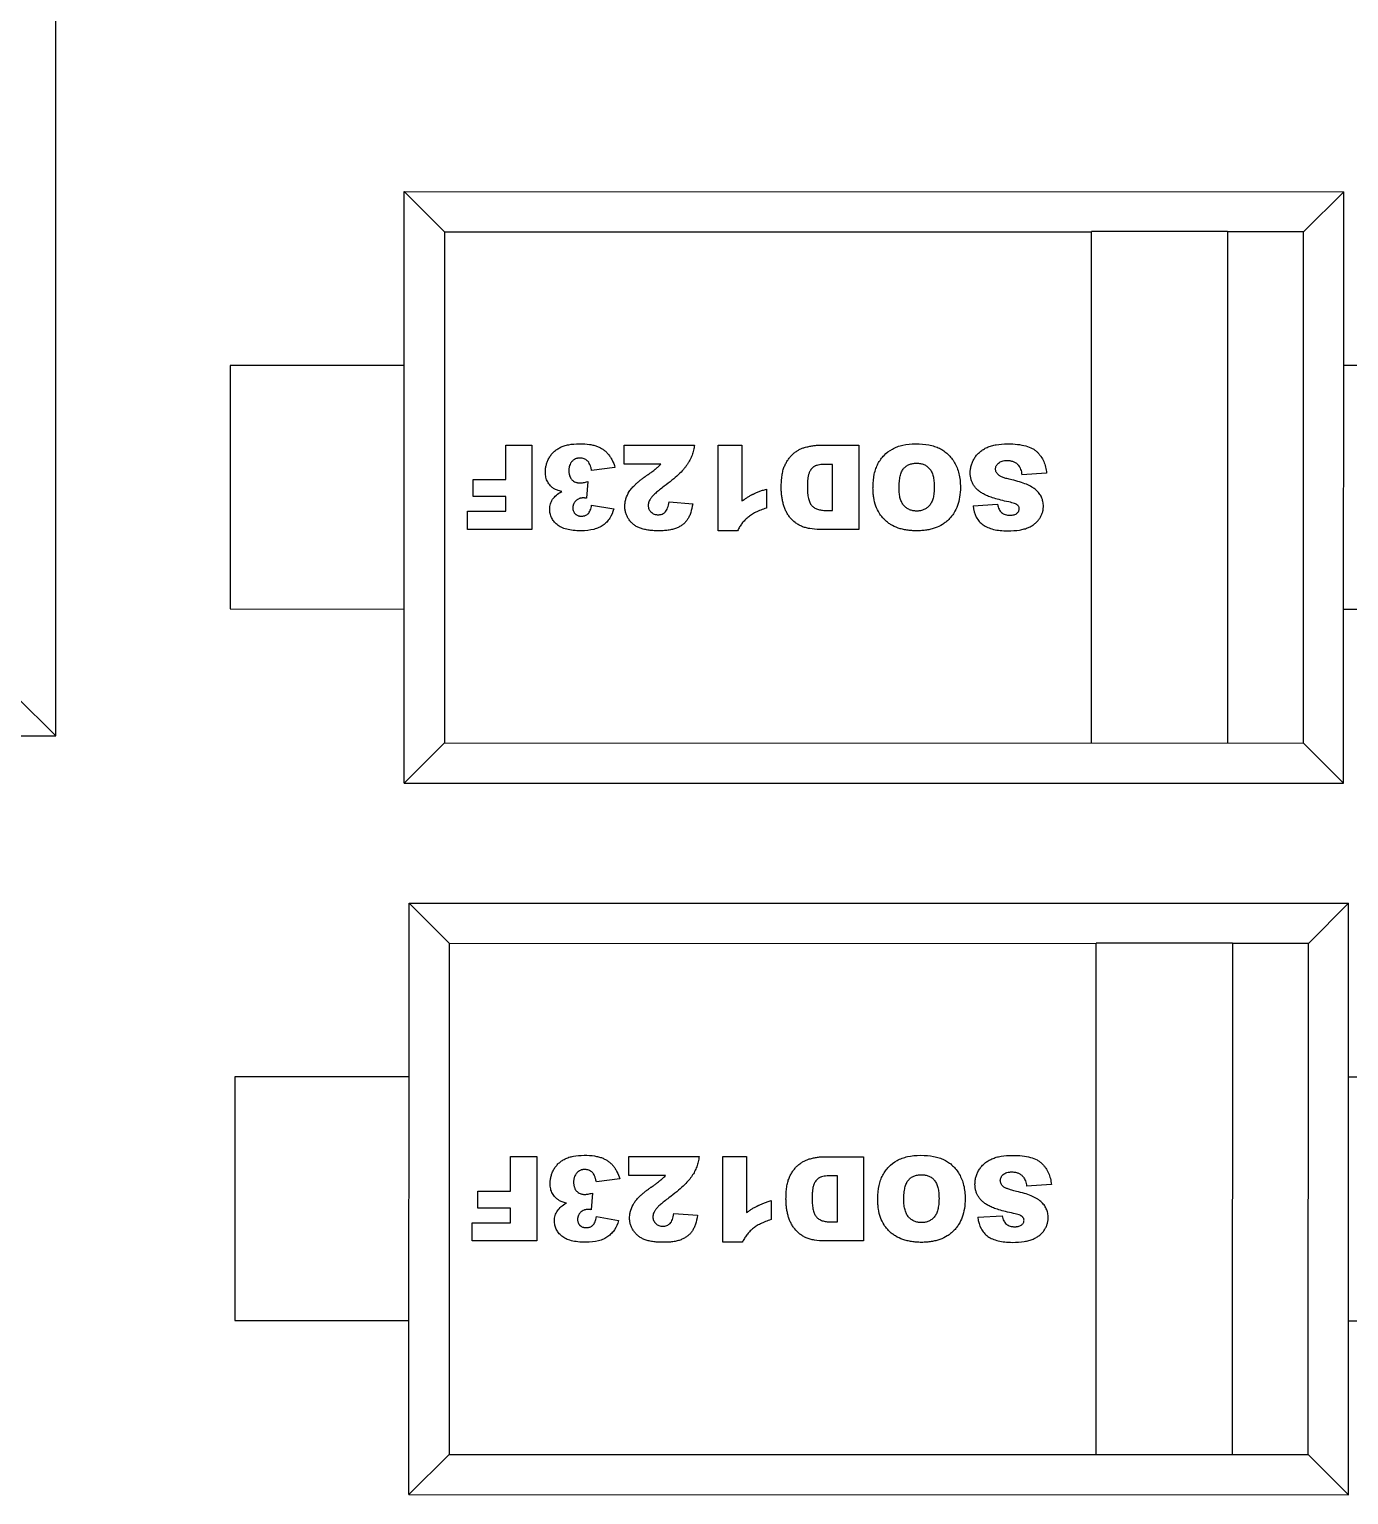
# Model space of a CAD drawing. Header units: millimetres. Extents: x 453.6 to 545.9, y 214.7 to 294.3.
# Drawn here: x 487.681 to 491.473, y 260.821 to 265.032 of the extents above; entities that cross this region are included whole.
import ezdxf

# ---------------------------------------------------------------- set-up
doc = ezdxf.new("R2010")
doc.units = ezdxf.units.MM
doc.header["$LTSCALE"] = 30.734
doc.layers.get('0').update_dxf_attribs({"linetype": 'CONTINUOUS'})

msp = doc.modelspace()

# ---------------------------------------------------------------- linework, layer by layer
at = {"linetype": 'Continuous'}
for p, q in [((487.7571, 263.0017), (487.7576, 265.7017)), ((488.7583, 262.8662), (488.7586, 264.5661)), ((488.7586, 264.5661), (491.4586, 264.5656)), ((488.7586, 264.5659), (488.874, 264.4505)), ((491.3432, 264.4501), (491.4586, 264.5655)), ((491.4583, 262.8657), (491.4586, 264.5656)), ((488.874, 264.4505), (488.8738, 262.9816)), ((488.874, 264.4505), (490.7339, 264.4502)), ((490.7336, 262.9812), (490.7339, 264.4502)), ((491.1248, 264.4507), (490.7339, 264.4508)), ((491.1248, 264.4501), (491.1246, 262.9812)), ((491.3432, 264.4501), (491.1248, 264.4501)), ((491.3429, 262.9811), (491.3432, 264.4501)), ((488.2585, 264.0663), (488.2584, 263.3663)), ((488.7585, 264.0662), (488.2585, 264.0663)), ((492.0085, 264.0656), (491.4585, 264.0657)), ((489.0504, 263.7384), (489.0504, 263.8373)), ((489.0504, 263.8373), (489.1255, 263.8372)), ((489.1255, 263.8372), (489.1255, 263.5951)), ((489.3908, 263.7826), (489.3908, 263.8372)), ((489.3908, 263.8372), (489.5925, 263.8372)), ((489.6607, 263.591), (489.6608, 263.8372)), ((489.6608, 263.8372), (489.7289, 263.8371)), ((489.7289, 263.8371), (489.7289, 263.6762)), ((489.9536, 263.8371), (490.0648, 263.8371)), ((490.0648, 263.8371), (490.0647, 263.595)), ((489.3641, 263.7733), (489.297, 263.7644)), ((489.4958, 263.7826), (489.3908, 263.7826)), ((489.9897, 263.7818), (489.9715, 263.7818)), ((489.9897, 263.6494), (489.9897, 263.7818)), ((490.6046, 263.7566), (490.5335, 263.7523)), ((488.9562, 263.6894), (488.9562, 263.7384)), ((488.9562, 263.7384), (489.0504, 263.7384)), ((489.2858, 263.7325), (489.2822, 263.6847)), ((489.7993, 263.7108), (489.7993, 263.6564)), ((489.0504, 263.6894), (488.9562, 263.6894)), ((489.0504, 263.6473), (489.0504, 263.6894)), ((489.297, 263.665), (489.3607, 263.6537)), ((489.5198, 263.674), (489.5875, 263.6685)), ((490.3932, 263.6629), (490.4636, 263.6671)), ((488.9402, 263.5952), (488.9402, 263.6474)), ((488.9402, 263.6474), (489.0504, 263.6473)), ((489.1255, 263.5951), (488.9402, 263.5952)), ((489.7165, 263.591), (489.6607, 263.591)), ((490.0647, 263.595), (489.9536, 263.595)), ((488.2584, 263.3663), (488.7584, 263.3662)), ((491.4584, 263.3657), (492.0084, 263.3656)), ((487.7571, 263.0017), (487.6417, 263.1171)), ((486.0572, 263.002), (487.7571, 263.0017)), ((488.7583, 262.8662), (488.8738, 262.9816)), ((488.8738, 262.9816), (491.3429, 262.9811)), ((491.3429, 262.9811), (491.4583, 262.8657)), ((488.7583, 262.8662), (491.4583, 262.8657)), ((488.7719, 260.8215), (488.7722, 262.5214)), ((488.7722, 262.5214), (491.4722, 262.521)), ((488.7722, 262.5213), (488.8876, 262.4058)), ((491.3568, 262.4054), (491.4722, 262.5208)), ((491.4719, 260.821), (491.4722, 262.521)), ((488.8876, 262.4058), (488.8874, 260.9369)), ((488.8876, 262.4058), (490.7475, 262.4055)), ((490.7472, 260.9366), (490.7475, 262.4055)), ((491.1385, 262.4061), (490.7475, 262.4061)), ((491.1385, 262.4055), (491.1382, 260.9365)), ((491.3568, 262.4054), (491.1385, 262.4055)), ((491.3565, 260.9365), (491.3568, 262.4054)), ((488.2721, 262.0216), (488.272, 261.3216)), ((488.7721, 262.0215), (488.2721, 262.0216)), ((492.0221, 262.021), (491.4721, 262.021)), ((489.064, 261.6937), (489.0641, 261.7926)), ((489.0641, 261.7926), (489.1391, 261.7926)), ((489.1391, 261.7926), (489.1391, 261.5505)), ((489.4044, 261.7379), (489.4044, 261.7925)), ((489.4044, 261.7925), (489.6061, 261.7925)), ((489.6744, 261.5464), (489.6744, 261.7925)), ((489.6744, 261.7925), (489.7425, 261.7925)), ((489.7425, 261.7925), (489.7425, 261.6316)), ((489.9673, 261.7924), (490.0784, 261.7924)), ((490.0784, 261.7924), (490.0784, 261.5503)), ((489.3777, 261.7286), (489.3107, 261.7198)), ((489.5094, 261.7379), (489.4044, 261.7379)), ((490.0033, 261.7372), (489.9851, 261.7372)), ((490.0033, 261.6048), (490.0033, 261.7372)), ((488.9698, 261.6447), (488.9698, 261.6937)), ((488.9698, 261.6937), (489.064, 261.6937)), ((489.2994, 261.6879), (489.2958, 261.64)), ((490.6182, 261.712), (490.5471, 261.7076)), ((489.064, 261.6447), (488.9698, 261.6447)), ((489.064, 261.6027), (489.064, 261.6447)), ((489.8129, 261.6662), (489.8129, 261.6117)), ((488.9538, 261.5505), (488.9538, 261.6027)), ((488.9538, 261.6027), (489.064, 261.6027)), ((489.3107, 261.6204), (489.3743, 261.6091)), ((489.5334, 261.6293), (489.6011, 261.6239)), ((490.4068, 261.6182), (490.4772, 261.6224)), ((489.1391, 261.5505), (488.9538, 261.5505)), ((489.7301, 261.5464), (489.6744, 261.5464)), ((490.0784, 261.5503), (489.9672, 261.5503)), ((488.272, 261.3216), (488.772, 261.3215)), ((491.472, 261.321), (492.022, 261.321)), ((488.7719, 260.8215), (488.8874, 260.9369)), ((488.8874, 260.9369), (491.3565, 260.9365)), ((491.3565, 260.9365), (491.4719, 260.821)), ((488.7719, 260.8215), (491.4719, 260.821))]:
    msp.add_line(p, q, dxfattribs=at)
for points, knots in [([(489.211, 263.7037), (489.2063, 263.7049), (489.2, 263.7068), (489.1934, 263.7096), (489.1896, 263.7116), (489.1865, 263.7136), (489.1828, 263.7163), (489.1786, 263.7202), (489.1743, 263.7255), (489.1706, 263.7313), (489.1677, 263.7376), (489.1656, 263.7446), (489.1646, 263.7509), (489.1642, 263.7562), (489.1641, 263.7607), (489.1643, 263.7657), (489.165, 263.7726), (489.1667, 263.7811), (489.1695, 263.7894), (489.1725, 263.796), (489.1751, 263.8009), (489.178, 263.8056), (489.1822, 263.8115), (489.1884, 263.8182), (489.197, 263.8251), (489.2068, 263.8308), (489.218, 263.8354), (489.2352, 263.8398), (489.2505, 263.8411), (489.2618, 263.8411)], [0, 0, 0, 0, 0.04859, 0.072885, 0.09718, 0.116815, 0.136449, 0.175718, 0.214987, 0.254256, 0.293525, 0.332794, 0.372063, 0.391698, 0.411332, 0.435735, 0.460138, 0.508944, 0.55775, 0.582153, 0.606555, 0.631089, 0.655622, 0.704688, 0.753755, 0.802821, 0.852116, 0.901411, 1, 1, 1, 1]), ([(489.2618, 263.8411), (489.2727, 263.8411), (489.2875, 263.8401), (489.3017, 263.8373), (489.3089, 263.8352), (489.3139, 263.8334), (489.3185, 263.8314), (489.3244, 263.8283), (489.3313, 263.824), (489.3388, 263.818), (489.3453, 263.8109), (489.3511, 263.803), (489.3579, 263.7912), (489.3619, 263.7808), (489.3641, 263.7733)], [0, 0, 0, 0, 0.167158, 0.250737, 0.292526, 0.334315, 0.375921, 0.417526, 0.500736, 0.583947, 0.667158, 0.750368, 0.833579, 1, 1, 1, 1]), ([(489.5925, 263.8372), (489.5919, 263.8322), (489.5902, 263.8224), (489.5859, 263.8082), (489.5808, 263.7967), (489.5758, 263.7877), (489.5716, 263.7811), (489.5668, 263.7744), (489.559, 263.765), (489.5469, 263.7526), (489.5285, 263.7364), (489.5137, 263.7249), (489.5056, 263.7189)], [0, 0, 0, 0, 0.124999, 0.249999, 0.374998, 0.437498, 0.499998, 0.562497, 0.624997, 0.749996, 0.874996, 1, 1, 1, 1]), ([(489.9536, 263.595), (489.9426, 263.595), (489.9278, 263.5961), (489.9111, 263.5999), (489.9002, 263.6037), (489.8907, 263.6086), (489.879, 263.6166), (489.869, 263.6265), (489.8607, 263.6381), (489.8555, 263.6475), (489.8512, 263.6575), (489.8478, 263.6683), (489.8452, 263.6795), (489.8433, 263.6911), (489.8424, 263.701), (489.842, 263.709), (489.8419, 263.7164), (489.8421, 263.7247), (489.8426, 263.7366), (489.844, 263.7501), (489.8463, 263.7617), (489.8487, 263.7699), (489.8508, 263.7755), (489.8532, 263.7807), (489.8566, 263.7874), (489.8613, 263.7953), (489.8678, 263.8037), (489.8753, 263.8114), (489.8834, 263.818), (489.8916, 263.8234), (489.8987, 263.827), (489.9046, 263.8292), (489.9096, 263.8307), (489.9151, 263.8321), (489.923, 263.8339), (489.9326, 263.8356), (489.9434, 263.8368), (489.9503, 263.8371), (489.9536, 263.8371)], [0, 0, 0, 0, 0.044745, 0.06712, 0.089496, 0.111743, 0.133989, 0.178483, 0.201125, 0.223767, 0.24641, 0.269052, 0.291926, 0.314799, 0.337673, 0.34911, 0.360547, 0.378599, 0.396651, 0.432756, 0.46886, 0.486913, 0.504965, 0.523191, 0.541418, 0.577871, 0.614324, 0.650777, 0.68751, 0.724242, 0.760974, 0.77934, 0.797706, 0.822986, 0.848266, 0.898826, 0.949386, 1, 1, 1, 1]), ([(490.1057, 263.7167), (490.1058, 263.7303), (490.1077, 263.7489), (490.1136, 263.77), (490.1198, 263.7841), (490.1277, 263.7968), (490.1404, 263.8119), (490.1562, 263.824), (490.1753, 263.8328), (490.1967, 263.839), (490.2151, 263.8409), (490.2286, 263.8409)], [0, 0, 0, 0, 0.163754, 0.245632, 0.327509, 0.41157, 0.495632, 0.663754, 0.747816, 0.831877, 1, 1, 1, 1]), ([(490.2286, 263.8409), (490.2423, 263.8409), (490.2611, 263.8393), (490.2826, 263.834), (490.2968, 263.8283), (490.3095, 263.8209), (490.3211, 263.8115), (490.3313, 263.8002), (490.3404, 263.787), (490.3478, 263.7721), (490.3547, 263.7497), (490.3568, 263.7302), (490.3568, 263.7161)], [0, 0, 0, 0, 0.166314, 0.24947, 0.332627, 0.415784, 0.498941, 0.582098, 0.665255, 0.748941, 0.832627, 1, 1, 1, 1]), ([(490.4958, 263.674), (490.4876, 263.6757), (490.4724, 263.6792), (490.4532, 263.6845), (490.44, 263.6891), (490.4313, 263.6927), (490.4256, 263.6954), (490.4206, 263.6982), (490.4142, 263.7022), (490.4072, 263.7075), (490.4001, 263.7145), (490.3946, 263.7222), (490.3904, 263.7305), (490.3874, 263.7392), (490.3856, 263.7483), (490.385, 263.7567), (490.3853, 263.7639), (490.3861, 263.7714), (490.3881, 263.7805), (490.3922, 263.791), (490.3978, 263.8011), (490.4049, 263.8104), (490.4133, 263.8184), (490.4229, 263.8253), (490.4338, 263.831), (490.446, 263.8354), (490.4645, 263.8396), (490.4805, 263.8409), (490.4923, 263.8409)], [0, 0, 0, 0, 0.038214, 0.076425, 0.114635, 0.133741, 0.152846, 0.172125, 0.191403, 0.22996, 0.268517, 0.307075, 0.345207, 0.38334, 0.421473, 0.459606, 0.481928, 0.504249, 0.548893, 0.593536, 0.63818, 0.683209, 0.728238, 0.773267, 0.818297, 0.863722, 0.909148, 1, 1, 1, 1]), ([(490.4923, 263.8409), (490.5026, 263.8409), (490.5215, 263.8399), (490.5453, 263.8354), (490.5611, 263.8293), (490.5714, 263.8229), (490.5778, 263.8173), (490.5834, 263.8111), (490.59, 263.8023), (490.5967, 263.7904), (490.6021, 263.7744), (490.604, 263.7627), (490.6046, 263.7566)], [0, 0, 0, 0, 0.124682, 0.249364, 0.374046, 0.436387, 0.498728, 0.561387, 0.624046, 0.749364, 0.874682, 1, 1, 1, 1]), ([(489.297, 263.7644), (489.2964, 263.7678), (489.2949, 263.774), (489.2921, 263.7818), (489.2893, 263.787), (489.2867, 263.7904), (489.2847, 263.7925), (489.2825, 263.7943), (489.2795, 263.7963), (489.2753, 263.7984), (489.2706, 263.7996), (489.2666, 263.8001), (489.2633, 263.8002), (489.26, 263.8001), (489.2569, 263.7996), (489.2538, 263.7989), (489.25, 263.7974), (489.2463, 263.7954), (489.243, 263.7927), (489.2406, 263.7904), (489.2385, 263.7878), (489.2361, 263.7841), (489.2342, 263.78), (489.2329, 263.7754), (489.2322, 263.7718), (489.2318, 263.7686), (489.2317, 263.766), (489.2316, 263.7639), (489.2317, 263.7619), (489.2318, 263.7592), (489.2321, 263.756), (489.2327, 263.7533), (489.233, 263.7518), (489.2331, 263.7515)], [0, 0, 0, 0, 0.056413, 0.112826, 0.169239, 0.197446, 0.225652, 0.25342, 0.281187, 0.336722, 0.392257, 0.420025, 0.447792, 0.476588, 0.505384, 0.53418, 0.562976, 0.620568, 0.649364, 0.67816, 0.706606, 0.735052, 0.791943, 0.820389, 0.848835, 0.877281, 0.891504, 0.905727, 0.920159, 0.934591, 0.963455, 0.992319, 1, 1, 1, 1]), ([(490.5044, 263.7375), (490.4993, 263.7386), (490.4902, 263.7409), (490.4792, 263.7443), (490.4725, 263.7473), (490.4684, 263.7497), (490.4661, 263.7515), (490.4642, 263.7534), (490.462, 263.756), (490.4599, 263.7594), (490.4583, 263.7638), (490.4578, 263.7685), (490.4583, 263.7733), (490.4599, 263.7778), (490.4626, 263.782), (490.4664, 263.7859), (490.4712, 263.7892), (490.4769, 263.7915), (490.4824, 263.7927), (490.4872, 263.7931), (490.4916, 263.7932), (490.4964, 263.793), (490.4999, 263.7926), (490.5017, 263.7922), (490.502, 263.7921)], [0, 0, 0, 0, 0.054145, 0.108289, 0.162434, 0.189507, 0.216579, 0.244509, 0.272439, 0.328299, 0.384158, 0.440018, 0.498743, 0.557467, 0.616191, 0.674916, 0.734592, 0.794269, 0.853945, 0.883783, 0.913621, 0.953857, 0.994094, 1, 1, 1, 1]), ([(490.502, 263.7921), (490.5049, 263.7915), (490.5105, 263.7898), (490.518, 263.7853), (490.5236, 263.7797), (490.5275, 263.7737), (490.531, 263.7657), (490.5327, 263.7581), (490.5335, 263.7523)], [0, 0, 0, 0, 0.173223, 0.360168, 0.547112, 0.660334, 0.773556, 1, 1, 1, 1]), ([(489.2331, 263.7515), (489.2333, 263.7507), (489.2342, 263.7476), (489.2359, 263.7439), (489.2383, 263.7403), (489.2403, 263.7378), (489.2426, 263.7356), (489.2458, 263.7331), (489.2495, 263.7312), (489.2536, 263.7299), (489.2568, 263.7292), (489.2597, 263.7288), (489.262, 263.7287), (489.2639, 263.7286), (489.2659, 263.7287), (489.2689, 263.7289), (489.2732, 263.7295), (489.279, 263.7307), (489.2834, 263.7319), (489.2858, 263.7325)], [0, 0, 0, 0, 0.043448, 0.161854, 0.221057, 0.28026, 0.338643, 0.397026, 0.513793, 0.572176, 0.630559, 0.688942, 0.718134, 0.747325, 0.77891, 0.810494, 0.873663, 0.936831, 1, 1, 1, 1]), ([(489.4054, 263.704), (489.4076, 263.7073), (489.4128, 263.7142), (489.4215, 263.7232), (489.4298, 263.7307), (489.4367, 263.7364), (489.443, 263.7412), (489.4484, 263.7451), (489.4521, 263.7477), (489.4552, 263.7499), (489.4583, 263.7521), (489.4635, 263.7558), (489.4699, 263.7604), (489.4748, 263.764), (489.4779, 263.7664), (489.4797, 263.7679), (489.4814, 263.7693), (489.4839, 263.7714), (489.4871, 263.7743), (489.4913, 263.7781), (489.4943, 263.781), (489.4958, 263.7826)], [0, 0, 0, 0, 0.114365, 0.22873, 0.285913, 0.343095, 0.400278, 0.428869, 0.45746, 0.474414, 0.491369, 0.525278, 0.593095, 0.660913, 0.694821, 0.72873, 0.762639, 0.796548, 0.864365, 0.932183, 1, 1, 1, 1]), ([(489.9715, 263.7818), (489.9676, 263.7818), (489.9603, 263.7816), (489.9512, 263.7807), (489.9449, 263.7794), (489.9408, 263.778), (489.9381, 263.7767), (489.9358, 263.7753), (489.9327, 263.7731), (489.9293, 263.7697), (489.9262, 263.7655), (489.924, 263.7617), (489.9225, 263.7586), (489.9212, 263.7551), (489.9197, 263.7498), (489.9183, 263.7419), (489.9173, 263.7304), (489.917, 263.7213), (489.917, 263.7165)], [0, 0, 0, 0, 0.084525, 0.169055, 0.253584, 0.295849, 0.338113, 0.379948, 0.421783, 0.505454, 0.589124, 0.630959, 0.672794, 0.713695, 0.754596, 0.836397, 0.918199, 1, 1, 1, 1]), ([(490.1806, 263.7136), (490.1806, 263.7203), (490.1811, 263.7328), (490.1836, 263.7484), (490.187, 263.7588), (490.1906, 263.7656), (490.1937, 263.7698), (490.1972, 263.7734), (490.201, 263.7766), (490.2052, 263.7793), (490.2097, 263.7815), (490.2145, 263.7832), (490.2197, 263.7844), (490.2243, 263.7851), (490.2282, 263.7853), (490.2311, 263.7854), (490.2341, 263.7853), (490.2378, 263.7851), (490.2423, 263.7845), (490.2474, 263.7832), (490.2538, 263.7809), (490.2596, 263.7776), (490.2647, 263.7733), (490.2683, 263.7695), (490.2715, 263.7651), (490.2751, 263.7585), (490.2786, 263.7486), (490.2812, 263.7341), (490.2817, 263.7228), (490.2817, 263.7167)], [0, 0, 0, 0, 0.063337, 0.126675, 0.190013, 0.221682, 0.253351, 0.285081, 0.316811, 0.348541, 0.380271, 0.412001, 0.443732, 0.475462, 0.491327, 0.507192, 0.522581, 0.53797, 0.568749, 0.599527, 0.630305, 0.691862, 0.72264, 0.753418, 0.784241, 0.815064, 0.876709, 0.938355, 1, 1, 1, 1]), ([(489.2662, 263.5911), (489.2584, 263.5911), (489.2437, 263.5918), (489.2249, 263.5952), (489.212, 263.5998), (489.2033, 263.6046), (489.1977, 263.6088), (489.1927, 263.6134), (489.187, 263.6198), (489.1814, 263.6286), (489.1781, 263.6383), (489.1768, 263.6466), (489.1765, 263.6522), (489.1766, 263.657), (489.1772, 263.6621), (489.1785, 263.6681), (489.1812, 263.675), (489.1862, 263.6838), (489.1951, 263.6937), (489.2052, 263.7006), (489.211, 263.7037)], [0, 0, 0, 0, 0.077888, 0.155777, 0.233666, 0.27261, 0.311555, 0.350762, 0.389969, 0.468383, 0.546797, 0.586004, 0.625211, 0.648379, 0.671547, 0.717882, 0.764218, 0.810553, 0.905277, 1, 1, 1, 1]), ([(489.3928, 263.6676), (489.3929, 263.6693), (489.3935, 263.6746), (489.3963, 263.6869), (489.4011, 263.6972), (489.4054, 263.704)], [0, 0, 0, 0, 0.130928, 0.420619, 1, 1, 1, 1]), ([(489.5056, 263.7189), (489.5007, 263.7153), (489.4917, 263.7084), (489.4809, 263.6994), (489.4741, 263.693), (489.47, 263.6886), (489.4677, 263.6856), (489.4658, 263.6828), (489.4636, 263.6791), (489.4614, 263.6745), (489.4599, 263.6691), (489.4594, 263.6637), (489.4599, 263.6585), (489.4614, 263.6536), (489.4639, 263.6491), (489.4675, 263.6449), (489.4719, 263.6414), (489.4767, 263.6389), (489.4812, 263.6377), (489.485, 263.6372), (489.4881, 263.6371), (489.4912, 263.6372), (489.4952, 263.6377), (489.4998, 263.639), (489.5041, 263.6413), (489.5065, 263.6431), (489.5074, 263.6439)], [0, 0, 0, 0, 0.048575, 0.097153, 0.145731, 0.17002, 0.194309, 0.218598, 0.242887, 0.291465, 0.340043, 0.388621, 0.439458, 0.490295, 0.541133, 0.59197, 0.644371, 0.696773, 0.749174, 0.775375, 0.801575, 0.828803, 0.856031, 0.910488, 0.964944, 1, 1, 1, 1]), ([(489.7289, 263.6762), (489.7316, 263.6783), (489.7371, 263.6822), (489.7438, 263.6866), (489.7491, 263.6899), (489.753, 263.6921), (489.7563, 263.6939), (489.7589, 263.6952), (489.7608, 263.6962), (489.7628, 263.6971), (489.7655, 263.6984), (489.769, 263.7), (489.7734, 263.7018), (489.7797, 263.7043), (489.788, 263.7074), (489.7954, 263.7097), (489.7993, 263.7108)], [0, 0, 0, 0, 0.124618, 0.249236, 0.311545, 0.373854, 0.436163, 0.467318, 0.498472, 0.529818, 0.561163, 0.623854, 0.686545, 0.749236, 0.874618, 1, 1, 1, 1]), ([(489.917, 263.7165), (489.917, 263.7101), (489.9175, 263.6983), (489.9198, 263.6836), (489.9231, 263.6739), (489.9264, 263.6676), (489.9294, 263.6637), (489.9327, 263.6604), (489.938, 263.6565), (489.9458, 263.6528), (489.9553, 263.6506), (489.964, 263.6496), (489.9702, 263.6494), (489.9758, 263.6494), (489.982, 263.6494), (489.9866, 263.6494), (489.9897, 263.6494)], [0, 0, 0, 0, 0.107908, 0.215817, 0.323725, 0.377679, 0.431633, 0.485587, 0.539541, 0.64745, 0.755358, 0.809312, 0.863266, 0.89745, 0.931633, 1, 1, 1, 1]), ([(490.3568, 263.7161), (490.3568, 263.7062), (490.3554, 263.6876), (490.3492, 263.663), (490.3406, 263.6451), (490.3316, 263.6325), (490.3239, 263.6238), (490.3153, 263.616), (490.3026, 263.6071), (490.2883, 263.6002), (490.2724, 263.5954), (490.2596, 263.5928), (490.2483, 263.5915), (490.2389, 263.591), (490.2316, 263.5909), (490.2241, 263.591), (490.2145, 263.5915), (490.203, 263.5928), (490.19, 263.5953), (490.1739, 263.6), (490.1594, 263.6068), (490.1468, 263.6155), (490.1382, 263.6232), (490.1305, 263.6317), (490.1216, 263.6442), (490.1131, 263.6617), (490.108, 263.682), (490.106, 263.6998), (490.1056, 263.7101), (490.1057, 263.7158), (490.1057, 263.7167)], [0, 0, 0, 0, 0.06129, 0.122581, 0.183871, 0.214517, 0.245162, 0.275806, 0.306451, 0.367739, 0.398384, 0.429028, 0.459673, 0.474995, 0.490317, 0.506016, 0.521715, 0.553113, 0.584511, 0.615909, 0.678705, 0.710103, 0.741501, 0.773132, 0.804764, 0.868026, 0.931289, 0.962921, 0.994552, 1, 1, 1, 1]), ([(490.2817, 263.7167), (490.2817, 263.7106), (490.2812, 263.6991), (490.2786, 263.6846), (490.275, 263.6747), (490.2713, 263.668), (490.2681, 263.6637), (490.2646, 263.6599), (490.2595, 263.6556), (490.2538, 263.6523), (490.2476, 263.6499), (490.2426, 263.6487), (490.2382, 263.6481), (490.2346, 263.6478), (490.2317, 263.6478), (490.2288, 263.6478), (490.2251, 263.6481), (490.2205, 263.6487), (490.2154, 263.6499), (490.209, 263.6522), (490.2032, 263.6555), (490.198, 263.6598), (490.1944, 263.6635), (490.1911, 263.6677), (490.1874, 263.6741), (490.1837, 263.6836), (490.1816, 263.695), (490.1807, 263.7052), (490.1806, 263.7108), (490.1806, 263.7136)], [0, 0, 0, 0, 0.061888, 0.123775, 0.185663, 0.216607, 0.247551, 0.277999, 0.308447, 0.369343, 0.399791, 0.430239, 0.460687, 0.475911, 0.491135, 0.507007, 0.522879, 0.554622, 0.586366, 0.61811, 0.681597, 0.713341, 0.745084, 0.776949, 0.808813, 0.872542, 0.936271, 0.968136, 1, 1, 1, 1]), ([(490.4927, 263.5909), (490.5053, 263.5909), (490.5221, 263.5921), (490.5407, 263.596), (490.5524, 263.6002), (490.5625, 263.6054), (490.5712, 263.6115), (490.5787, 263.6185), (490.5848, 263.6264), (490.5895, 263.6348), (490.5929, 263.6434), (490.5946, 263.6509), (490.5952, 263.6569), (490.5954, 263.6624), (490.5951, 263.6685), (490.5938, 263.6773), (490.5905, 263.6876), (490.5851, 263.6967), (490.5794, 263.7035), (490.5745, 263.7082), (490.5689, 263.7126), (490.5601, 263.7183), (490.5417, 263.7274), (490.5207, 263.7338), (490.5044, 263.7375)], [0, 0, 0, 0, 0.083518, 0.125278, 0.167037, 0.208406, 0.249775, 0.291144, 0.332514, 0.37374, 0.414967, 0.456194, 0.476807, 0.49742, 0.528742, 0.560063, 0.622706, 0.685349, 0.716671, 0.747993, 0.779493, 0.810994, 0.873996, 1, 1, 1, 1]), ([(489.2822, 263.6847), (489.2813, 263.6848), (489.2795, 263.685), (489.2772, 263.6853), (489.2755, 263.6854), (489.2743, 263.6855), (489.2732, 263.6855), (489.2719, 263.6855), (489.2698, 263.6853), (489.2672, 263.685), (489.2643, 263.6844), (489.2606, 263.6832), (489.2572, 263.6814), (489.254, 263.6791), (489.2517, 263.6772), (489.2497, 263.675), (489.248, 263.6728), (489.2465, 263.6704), (489.2452, 263.668), (489.2443, 263.6654), (489.2436, 263.6628), (489.2432, 263.6601), (489.243, 263.6573), (489.2431, 263.6546), (489.2435, 263.6512), (489.2445, 263.6473), (489.2462, 263.6439), (489.248, 263.6414), (489.2496, 263.6397), (489.2514, 263.6382), (489.2539, 263.6364), (489.2567, 263.635), (489.2597, 263.6341), (489.2612, 263.6338), (489.262, 263.6336)], [0, 0, 0, 0, 0.01563, 0.031261, 0.046891, 0.054707, 0.062522, 0.078753, 0.094985, 0.127448, 0.159911, 0.192375, 0.257301, 0.289764, 0.322227, 0.35424, 0.386253, 0.418265, 0.450278, 0.48229, 0.514303, 0.546315, 0.578328, 0.608978, 0.639628, 0.700929, 0.762229, 0.79288, 0.82353, 0.853613, 0.883696, 0.943862, 0.973945, 1, 1, 1, 1]), ([(489.262, 263.6336), (489.2621, 263.6336), (489.263, 263.6334), (489.2645, 263.6333), (489.2663, 263.6331), (489.2677, 263.6331), (489.2692, 263.6331), (489.2711, 263.6333), (489.2734, 263.6335), (489.276, 263.6341), (489.2793, 263.6351), (489.2823, 263.6366), (489.2851, 263.6385), (489.2871, 263.6402), (489.2889, 263.6421), (489.291, 263.6451), (489.2933, 263.6497), (489.2955, 263.6566), (489.2966, 263.6621), (489.297, 263.665)], [0, 0, 0, 0, 0.00712, 0.060296, 0.086884, 0.113472, 0.141192, 0.168911, 0.22435, 0.279789, 0.335227, 0.446105, 0.501544, 0.556982, 0.612359, 0.667737, 0.778491, 0.889246, 1, 1, 1, 1]), ([(489.5875, 263.6685), (489.5861, 263.659), (489.5833, 263.6464), (489.5779, 263.6326), (489.5731, 263.6239), (489.5674, 263.6164), (489.5604, 263.6098), (489.5537, 263.6051), (489.5478, 263.6018), (489.5432, 263.5995), (489.5382, 263.5975), (489.5309, 263.5952), (489.5226, 263.5934), (489.5134, 263.5922), (489.5061, 263.5915), (489.4996, 263.5912), (489.4942, 263.5911), (489.4899, 263.591), (489.4856, 263.5911), (489.4799, 263.5912), (489.4731, 263.5915), (489.4655, 263.5922), (489.456, 263.5934), (489.4453, 263.5955), (489.4363, 263.5985), (489.43, 263.6014), (489.4239, 263.6046), (489.4171, 263.6094), (489.4099, 263.6161), (489.4036, 263.624), (489.3986, 263.6326), (489.3951, 263.6417), (489.393, 263.6514), (489.3924, 263.6602), (489.3926, 263.6656), (489.3928, 263.6676)], [0, 0, 0, 0, 0.079681, 0.119521, 0.159362, 0.199051, 0.238741, 0.27843, 0.298275, 0.31812, 0.338078, 0.358036, 0.397952, 0.41791, 0.437868, 0.457826, 0.467805, 0.477784, 0.488262, 0.49874, 0.519696, 0.540652, 0.561608, 0.603519, 0.645431, 0.666079, 0.686726, 0.728021, 0.769316, 0.810611, 0.851905, 0.8932, 0.934495, 0.97579, 1, 1, 1, 1]), ([(489.5074, 263.6439), (489.5079, 263.6444), (489.5097, 263.6462), (489.5126, 263.6499), (489.5167, 263.6585), (489.5188, 263.6672), (489.5198, 263.674)], [0, 0, 0, 0, 0.081812, 0.311359, 0.540906, 1, 1, 1, 1]), ([(490.3932, 263.6629), (490.3947, 263.6504), (490.3994, 263.6342), (490.4107, 263.6175), (490.4216, 263.6077), (490.4351, 263.6003), (490.4569, 263.593), (490.4773, 263.5909), (490.4927, 263.5909)], [0, 0, 0, 0, 0.249754, 0.374631, 0.499507, 0.624631, 0.749754, 1, 1, 1, 1]), ([(490.4636, 263.6671), (490.4646, 263.6616), (490.4675, 263.6522), (490.4736, 263.6441), (490.4801, 263.6398), (490.4858, 263.6375), (490.4913, 263.6363), (490.4961, 263.6359), (490.4998, 263.6358), (490.5032, 263.6359), (490.5071, 263.6362), (490.5115, 263.637), (490.516, 263.6387), (490.5196, 263.6412), (490.5225, 263.6442), (490.5246, 263.6474), (490.5258, 263.6509), (490.5262, 263.6544), (490.526, 263.6566), (490.5258, 263.6574)], [0, 0, 0, 0, 0.13159, 0.26318, 0.328975, 0.39477, 0.460565, 0.493462, 0.52636, 0.55369, 0.58102, 0.635681, 0.690341, 0.745002, 0.799662, 0.854323, 0.908983, 0.963643, 1, 1, 1, 1]), ([(490.5258, 263.6574), (490.5258, 263.6575), (490.5256, 263.6585), (490.5249, 263.6603), (490.5235, 263.6624), (490.522, 263.664), (490.5208, 263.6651), (490.5193, 263.6663), (490.5166, 263.6678), (490.5105, 263.6704), (490.5024, 263.6726), (490.4958, 263.674)], [0, 0, 0, 0, 0.012083, 0.153506, 0.294928, 0.365639, 0.436351, 0.506811, 0.577271, 0.718191, 1, 1, 1, 1]), ([(489.3607, 263.6537), (489.358, 263.6437), (489.3522, 263.6303), (489.3408, 263.616), (489.3305, 263.607), (489.3182, 263.5999), (489.2985, 263.5931), (489.2801, 263.5911), (489.2662, 263.5911)], [0, 0, 0, 0, 0.25, 0.375, 0.5, 0.625, 0.749999, 1, 1, 1, 1]), ([(489.7993, 263.6564), (489.7936, 263.6545), (489.7828, 263.6507), (489.7685, 263.6443), (489.7582, 263.6385), (489.751, 263.6335), (489.746, 263.6297), (489.7415, 263.6256), (489.7356, 263.6199), (489.729, 263.6123), (489.7221, 263.6022), (489.7182, 263.5948), (489.7165, 263.591)], [0, 0, 0, 0, 0.124529, 0.249058, 0.373587, 0.435851, 0.498116, 0.560851, 0.623587, 0.749058, 0.874529, 1, 1, 1, 1]), ([(489.2246, 261.659), (489.2199, 261.6602), (489.2137, 261.6622), (489.2071, 261.6649), (489.2032, 261.6669), (489.2001, 261.6689), (489.1964, 261.6717), (489.1923, 261.6756), (489.188, 261.6809), (489.1842, 261.6867), (489.1813, 261.693), (489.1792, 261.6999), (489.1782, 261.7062), (489.1778, 261.7116), (489.1777, 261.7161), (489.1779, 261.721), (489.1786, 261.7279), (489.1803, 261.7364), (489.1832, 261.7448), (489.1861, 261.7513), (489.1887, 261.7562), (489.1916, 261.7609), (489.1959, 261.7668), (489.202, 261.7735), (489.2106, 261.7804), (489.2204, 261.7862), (489.2316, 261.7908), (489.2488, 261.7951), (489.2641, 261.7964), (489.2754, 261.7964)], [0, 0, 0, 0, 0.04859, 0.072885, 0.09718, 0.116815, 0.136449, 0.175718, 0.214987, 0.254256, 0.293525, 0.332794, 0.372063, 0.391698, 0.411332, 0.435735, 0.460138, 0.508944, 0.55775, 0.582153, 0.606555, 0.631089, 0.655622, 0.704688, 0.753755, 0.802821, 0.852116, 0.901411, 1, 1, 1, 1]), ([(489.2754, 261.7964), (489.2864, 261.7964), (489.3011, 261.7955), (489.3153, 261.7926), (489.3225, 261.7905), (489.3275, 261.7887), (489.3321, 261.7867), (489.338, 261.7837), (489.3449, 261.7794), (489.3524, 261.7733), (489.359, 261.7663), (489.3648, 261.7583), (489.3715, 261.7465), (489.3755, 261.7362), (489.3777, 261.7286)], [0, 0, 0, 0, 0.167158, 0.250737, 0.292526, 0.334315, 0.375921, 0.417526, 0.500736, 0.583947, 0.667158, 0.750368, 0.833579, 1, 1, 1, 1]), ([(489.6061, 261.7925), (489.6055, 261.7875), (489.6038, 261.7777), (489.5995, 261.7635), (489.5944, 261.752), (489.5894, 261.7431), (489.5853, 261.7365), (489.5804, 261.7298), (489.5726, 261.7204), (489.5605, 261.7079), (489.5421, 261.6918), (489.5273, 261.6802), (489.5193, 261.6743)], [0, 0, 0, 0, 0.124999, 0.249999, 0.374998, 0.437498, 0.499998, 0.562497, 0.624997, 0.749996, 0.874996, 1, 1, 1, 1]), ([(489.9672, 261.5503), (489.9563, 261.5503), (489.9414, 261.5515), (489.9247, 261.5552), (489.9139, 261.559), (489.9043, 261.5639), (489.8926, 261.5719), (489.8826, 261.5819), (489.8743, 261.5934), (489.8691, 261.6028), (489.8648, 261.6129), (489.8614, 261.6236), (489.8588, 261.6349), (489.8569, 261.6464), (489.856, 261.6563), (489.8557, 261.6644), (489.8556, 261.6717), (489.8557, 261.6801), (489.8562, 261.6919), (489.8576, 261.7054), (489.8599, 261.7171), (489.8623, 261.7253), (489.8644, 261.7309), (489.8668, 261.7361), (489.8702, 261.7428), (489.8749, 261.7506), (489.8814, 261.7591), (489.8889, 261.7667), (489.897, 261.7733), (489.9052, 261.7788), (489.9124, 261.7823), (489.9182, 261.7845), (489.9232, 261.786), (489.9287, 261.7874), (489.9366, 261.7892), (489.9462, 261.7909), (489.957, 261.7922), (489.9639, 261.7924), (489.9673, 261.7924)], [0, 0, 0, 0, 0.044745, 0.06712, 0.089496, 0.111743, 0.133989, 0.178483, 0.201125, 0.223767, 0.24641, 0.269052, 0.291926, 0.314799, 0.337673, 0.34911, 0.360547, 0.378599, 0.396651, 0.432756, 0.46886, 0.486913, 0.504965, 0.523191, 0.541418, 0.577871, 0.614324, 0.650777, 0.68751, 0.724242, 0.760974, 0.77934, 0.797706, 0.822986, 0.848266, 0.898826, 0.949386, 1, 1, 1, 1]), ([(490.1193, 261.672), (490.1194, 261.6856), (490.1213, 261.7042), (490.1272, 261.7254), (490.1334, 261.7395), (490.1414, 261.7521), (490.154, 261.7672), (490.1698, 261.7794), (490.189, 261.7882), (490.2103, 261.7944), (490.2288, 261.7963), (490.2422, 261.7963)], [0, 0, 0, 0, 0.163754, 0.245632, 0.327509, 0.41157, 0.495632, 0.663754, 0.747816, 0.831877, 1, 1, 1, 1]), ([(490.2422, 261.7963), (490.2559, 261.7963), (490.2747, 261.7947), (490.2962, 261.7893), (490.3105, 261.7837), (490.3232, 261.7762), (490.3347, 261.7668), (490.3449, 261.7555), (490.354, 261.7424), (490.3614, 261.7274), (490.3683, 261.705), (490.3704, 261.6856), (490.3704, 261.6714)], [0, 0, 0, 0, 0.166314, 0.24947, 0.332627, 0.415784, 0.498941, 0.582098, 0.665255, 0.748941, 0.832627, 1, 1, 1, 1]), ([(490.5094, 261.6293), (490.5012, 261.631), (490.486, 261.6345), (490.4668, 261.6399), (490.4537, 261.6444), (490.4449, 261.6481), (490.4392, 261.6508), (490.4342, 261.6536), (490.4278, 261.6575), (490.4208, 261.6628), (490.4137, 261.6698), (490.4082, 261.6775), (490.4041, 261.6858), (490.401, 261.6945), (490.3992, 261.7037), (490.3987, 261.7121), (490.3989, 261.7192), (490.3997, 261.7267), (490.4018, 261.7359), (490.4058, 261.7463), (490.4115, 261.7565), (490.4186, 261.7658), (490.4269, 261.7738), (490.4365, 261.7806), (490.4474, 261.7863), (490.4597, 261.7908), (490.4781, 261.795), (490.4942, 261.7962), (490.5059, 261.7962)], [0, 0, 0, 0, 0.038214, 0.076425, 0.114635, 0.133741, 0.152846, 0.172125, 0.191403, 0.22996, 0.268517, 0.307075, 0.345207, 0.38334, 0.421473, 0.459606, 0.481928, 0.504249, 0.548893, 0.593536, 0.63818, 0.683209, 0.728238, 0.773267, 0.818297, 0.863722, 0.909148, 1, 1, 1, 1]), ([(490.5059, 261.7962), (490.5162, 261.7962), (490.5351, 261.7952), (490.5589, 261.7908), (490.5747, 261.7846), (490.585, 261.7782), (490.5914, 261.7726), (490.597, 261.7664), (490.6037, 261.7577), (490.6103, 261.7457), (490.6158, 261.7298), (490.6177, 261.7181), (490.6182, 261.712)], [0, 0, 0, 0, 0.124682, 0.249364, 0.374046, 0.436387, 0.498728, 0.561387, 0.624046, 0.749364, 0.874682, 1, 1, 1, 1]), ([(489.3107, 261.7198), (489.31, 261.7231), (489.3085, 261.7294), (489.3057, 261.7372), (489.3029, 261.7424), (489.3003, 261.7457), (489.2983, 261.7478), (489.2961, 261.7496), (489.2931, 261.7517), (489.2889, 261.7537), (489.2842, 261.7549), (489.2802, 261.7554), (489.277, 261.7556), (489.2737, 261.7554), (489.2705, 261.755), (489.2674, 261.7542), (489.2636, 261.7528), (489.26, 261.7507), (489.2566, 261.7481), (489.2543, 261.7458), (489.2521, 261.7432), (489.2497, 261.7395), (489.2478, 261.7353), (489.2465, 261.7308), (489.2458, 261.7271), (489.2454, 261.724), (489.2453, 261.7213), (489.2453, 261.7193), (489.2453, 261.7172), (489.2454, 261.7145), (489.2458, 261.7114), (489.2463, 261.7086), (489.2466, 261.7072), (489.2467, 261.7069)], [0, 0, 0, 0, 0.056413, 0.112826, 0.169239, 0.197446, 0.225652, 0.25342, 0.281187, 0.336722, 0.392257, 0.420025, 0.447792, 0.476588, 0.505384, 0.53418, 0.562976, 0.620568, 0.649364, 0.67816, 0.706606, 0.735052, 0.791943, 0.820389, 0.848835, 0.877281, 0.891504, 0.905727, 0.920159, 0.934591, 0.963455, 0.992319, 1, 1, 1, 1]), ([(489.4191, 261.6593), (489.4212, 261.6627), (489.4264, 261.6696), (489.4351, 261.6786), (489.4434, 261.686), (489.4503, 261.6917), (489.4567, 261.6965), (489.462, 261.7005), (489.4657, 261.7031), (489.4688, 261.7052), (489.472, 261.7074), (489.4771, 261.7111), (489.4835, 261.7157), (489.4884, 261.7194), (489.4915, 261.7218), (489.4934, 261.7233), (489.495, 261.7247), (489.4975, 261.7268), (489.5007, 261.7296), (489.5049, 261.7335), (489.5079, 261.7364), (489.5094, 261.7379)], [0, 0, 0, 0, 0.114365, 0.22873, 0.285913, 0.343095, 0.400278, 0.428869, 0.45746, 0.474414, 0.491369, 0.525278, 0.593095, 0.660913, 0.694821, 0.72873, 0.762639, 0.796548, 0.864365, 0.932183, 1, 1, 1, 1]), ([(489.9851, 261.7372), (489.9812, 261.7372), (489.974, 261.737), (489.9648, 261.7361), (489.9585, 261.7347), (489.9544, 261.7333), (489.9517, 261.7321), (489.9494, 261.7307), (489.9463, 261.7284), (489.9429, 261.7251), (489.9398, 261.7209), (489.9376, 261.717), (489.9361, 261.7139), (489.9348, 261.7105), (489.9333, 261.7052), (489.9319, 261.6973), (489.9309, 261.6857), (489.9307, 261.6767), (489.9307, 261.6718)], [0, 0, 0, 0, 0.084525, 0.169055, 0.253584, 0.295849, 0.338113, 0.379948, 0.421783, 0.505454, 0.589124, 0.630959, 0.672794, 0.713695, 0.754596, 0.836397, 0.918199, 1, 1, 1, 1]), ([(490.1942, 261.669), (490.1942, 261.6757), (490.1948, 261.6881), (490.1972, 261.7038), (490.2007, 261.7142), (490.2042, 261.721), (490.2074, 261.7252), (490.2109, 261.7288), (490.2147, 261.7319), (490.2188, 261.7346), (490.2233, 261.7368), (490.2282, 261.7385), (490.2333, 261.7398), (490.2379, 261.7404), (490.2418, 261.7406), (490.2448, 261.7407), (490.2477, 261.7406), (490.2514, 261.7404), (490.256, 261.7398), (490.2611, 261.7386), (490.2674, 261.7363), (490.2732, 261.7329), (490.2783, 261.7286), (490.2819, 261.7248), (490.2851, 261.7205), (490.2887, 261.7138), (490.2923, 261.7039), (490.2948, 261.6895), (490.2954, 261.6781), (490.2954, 261.6721)], [0, 0, 0, 0, 0.063337, 0.126675, 0.190013, 0.221682, 0.253351, 0.285081, 0.316811, 0.348541, 0.380271, 0.412001, 0.443732, 0.475462, 0.491327, 0.507192, 0.522581, 0.53797, 0.568749, 0.599527, 0.630305, 0.691862, 0.72264, 0.753418, 0.784241, 0.815064, 0.876709, 0.938355, 1, 1, 1, 1]), ([(490.518, 261.6928), (490.5129, 261.6939), (490.5038, 261.6962), (490.4929, 261.6997), (490.4861, 261.7026), (490.482, 261.705), (490.4797, 261.7068), (490.4778, 261.7087), (490.4756, 261.7113), (490.4735, 261.7148), (490.4719, 261.7191), (490.4714, 261.7238), (490.4719, 261.7286), (490.4735, 261.7331), (490.4762, 261.7373), (490.48, 261.7413), (490.4848, 261.7446), (490.4905, 261.7469), (490.496, 261.748), (490.5009, 261.7485), (490.5052, 261.7486), (490.5101, 261.7484), (490.5136, 261.7479), (490.5154, 261.7475), (490.5156, 261.7475)], [0, 0, 0, 0, 0.054145, 0.108289, 0.162434, 0.189507, 0.216579, 0.244509, 0.272439, 0.328299, 0.384158, 0.440018, 0.498743, 0.557467, 0.616191, 0.674916, 0.734592, 0.794269, 0.853945, 0.883783, 0.913621, 0.953857, 0.994094, 1, 1, 1, 1]), ([(490.5156, 261.7475), (490.5185, 261.7469), (490.5242, 261.7451), (490.5316, 261.7406), (490.5372, 261.7351), (490.5411, 261.7291), (490.5446, 261.721), (490.5463, 261.7134), (490.5471, 261.7076)], [0, 0, 0, 0, 0.173223, 0.360168, 0.547112, 0.660334, 0.773556, 1, 1, 1, 1]), ([(489.2467, 261.7069), (489.2469, 261.706), (489.2478, 261.703), (489.2495, 261.6992), (489.2519, 261.6956), (489.2539, 261.6931), (489.2562, 261.691), (489.2595, 261.6885), (489.2631, 261.6865), (489.2672, 261.6852), (489.2704, 261.6845), (489.2733, 261.6842), (489.2757, 261.684), (489.2775, 261.684), (489.2795, 261.684), (489.2826, 261.6843), (489.2868, 261.6849), (489.2926, 261.6861), (489.2971, 261.6872), (489.2994, 261.6879)], [0, 0, 0, 0, 0.043448, 0.161854, 0.221057, 0.28026, 0.338643, 0.397026, 0.513793, 0.572176, 0.630559, 0.688942, 0.718134, 0.747325, 0.77891, 0.810494, 0.873663, 0.936831, 1, 1, 1, 1]), ([(490.5064, 261.5462), (490.5189, 261.5462), (490.5358, 261.5474), (490.5543, 261.5513), (490.566, 261.5555), (490.5761, 261.5607), (490.5849, 261.5668), (490.5923, 261.5738), (490.5984, 261.5817), (490.6032, 261.5901), (490.6065, 261.5988), (490.6082, 261.6062), (490.6089, 261.6123), (490.6091, 261.6177), (490.6088, 261.6239), (490.6074, 261.6327), (490.6042, 261.6429), (490.5987, 261.6521), (490.593, 261.6588), (490.5882, 261.6635), (490.5825, 261.668), (490.5737, 261.6736), (490.5553, 261.6827), (490.5343, 261.6891), (490.518, 261.6928)], [0, 0, 0, 0, 0.083518, 0.125278, 0.167037, 0.208406, 0.249775, 0.291144, 0.332514, 0.37374, 0.414967, 0.456194, 0.476807, 0.49742, 0.528742, 0.560063, 0.622706, 0.685349, 0.716671, 0.747993, 0.779493, 0.810994, 0.873996, 1, 1, 1, 1]), ([(489.2799, 261.5464), (489.272, 261.5464), (489.2573, 261.5472), (489.2385, 261.5505), (489.2256, 261.5551), (489.2169, 261.5599), (489.2113, 261.5641), (489.2063, 261.5687), (489.2006, 261.5752), (489.1951, 261.5839), (489.1917, 261.5936), (489.1904, 261.6019), (489.1901, 261.6076), (489.1902, 261.6124), (489.1908, 261.6174), (489.1921, 261.6235), (489.1948, 261.6304), (489.1998, 261.6391), (489.2088, 261.6491), (489.2188, 261.6559), (489.2246, 261.659)], [0, 0, 0, 0, 0.077888, 0.155777, 0.233666, 0.27261, 0.311555, 0.350762, 0.389969, 0.468383, 0.546797, 0.586004, 0.625211, 0.648379, 0.671547, 0.717882, 0.764218, 0.810553, 0.905277, 1, 1, 1, 1]), ([(489.2958, 261.64), (489.2949, 261.6401), (489.2932, 261.6404), (489.2908, 261.6406), (489.2891, 261.6408), (489.2879, 261.6408), (489.2868, 261.6408), (489.2855, 261.6408), (489.2834, 261.6407), (489.2809, 261.6404), (489.2779, 261.6397), (489.2742, 261.6385), (489.2708, 261.6368), (489.2676, 261.6345), (489.2654, 261.6325), (489.2633, 261.6303), (489.2616, 261.6281), (489.2601, 261.6258), (489.2588, 261.6233), (489.2579, 261.6208), (489.2572, 261.6182), (489.2568, 261.6155), (489.2566, 261.6127), (489.2568, 261.61), (489.2571, 261.6066), (489.2582, 261.6027), (489.2599, 261.5992), (489.2617, 261.5968), (489.2632, 261.5951), (489.265, 261.5935), (489.2675, 261.5918), (489.2703, 261.5904), (489.2733, 261.5894), (489.2749, 261.5891), (489.2756, 261.589)], [0, 0, 0, 0, 0.01563, 0.031261, 0.046891, 0.054707, 0.062522, 0.078753, 0.094985, 0.127448, 0.159911, 0.192375, 0.257301, 0.289764, 0.322227, 0.35424, 0.386253, 0.418265, 0.450278, 0.48229, 0.514303, 0.546315, 0.578328, 0.608978, 0.639628, 0.700929, 0.762229, 0.79288, 0.82353, 0.853613, 0.883696, 0.943862, 0.973945, 1, 1, 1, 1]), ([(489.4064, 261.623), (489.4065, 261.6246), (489.4071, 261.6299), (489.4099, 261.6422), (489.4147, 261.6526), (489.4191, 261.6593)], [0, 0, 0, 0, 0.130928, 0.420619, 1, 1, 1, 1]), ([(489.5193, 261.6743), (489.5143, 261.6706), (489.5053, 261.6637), (489.4945, 261.6547), (489.4878, 261.6484), (489.4837, 261.6439), (489.4813, 261.6409), (489.4794, 261.6381), (489.4772, 261.6344), (489.4751, 261.6298), (489.4735, 261.6244), (489.473, 261.6191), (489.4735, 261.6139), (489.4751, 261.6089), (489.4776, 261.6044), (489.4812, 261.6002), (489.4855, 261.5967), (489.4903, 261.5943), (489.4948, 261.593), (489.4986, 261.5925), (489.5017, 261.5924), (489.5048, 261.5925), (489.5088, 261.5931), (489.5134, 261.5943), (489.5177, 261.5966), (489.5201, 261.5985), (489.521, 261.5993)], [0, 0, 0, 0, 0.048575, 0.097153, 0.145731, 0.17002, 0.194309, 0.218598, 0.242887, 0.291465, 0.340043, 0.388621, 0.439458, 0.490295, 0.541133, 0.59197, 0.644371, 0.696773, 0.749174, 0.775375, 0.801575, 0.828803, 0.856031, 0.910488, 0.964944, 1, 1, 1, 1]), ([(489.7425, 261.6316), (489.7453, 261.6336), (489.7507, 261.6375), (489.7574, 261.642), (489.7627, 261.6452), (489.7666, 261.6475), (489.7699, 261.6493), (489.7725, 261.6506), (489.7744, 261.6515), (489.7764, 261.6525), (489.7791, 261.6537), (489.7826, 261.6553), (489.787, 261.6572), (489.7933, 261.6597), (489.8017, 261.6627), (489.809, 261.6651), (489.8129, 261.6662)], [0, 0, 0, 0, 0.124618, 0.249236, 0.311545, 0.373854, 0.436163, 0.467318, 0.498472, 0.529818, 0.561163, 0.623854, 0.686545, 0.749236, 0.874618, 1, 1, 1, 1]), ([(489.9307, 261.6718), (489.9307, 261.6654), (489.9312, 261.6536), (489.9335, 261.6389), (489.9367, 261.6292), (489.9401, 261.6229), (489.943, 261.619), (489.9464, 261.6157), (489.9516, 261.6119), (489.9594, 261.6082), (489.969, 261.6059), (489.9776, 261.605), (489.9839, 261.6048), (489.9894, 261.6048), (489.9956, 261.6048), (490.0002, 261.6048), (490.0033, 261.6048)], [0, 0, 0, 0, 0.107908, 0.215817, 0.323725, 0.377679, 0.431633, 0.485587, 0.539541, 0.64745, 0.755358, 0.809312, 0.863266, 0.89745, 0.931633, 1, 1, 1, 1]), ([(490.3704, 261.6714), (490.3704, 261.6616), (490.369, 261.643), (490.3628, 261.6183), (490.3542, 261.6005), (490.3453, 261.5878), (490.3375, 261.5791), (490.3289, 261.5713), (490.3162, 261.5624), (490.302, 261.5555), (490.286, 261.5507), (490.2733, 261.5481), (490.262, 261.5469), (490.2526, 261.5463), (490.2452, 261.5462), (490.2377, 261.5463), (490.2281, 261.5469), (490.2166, 261.5481), (490.2036, 261.5507), (490.1875, 261.5554), (490.1731, 261.5621), (490.1604, 261.5709), (490.1518, 261.5785), (490.1441, 261.5871), (490.1352, 261.5995), (490.1267, 261.6171), (490.1217, 261.6373), (490.1196, 261.6552), (490.1193, 261.6655), (490.1193, 261.6712), (490.1193, 261.672)], [0, 0, 0, 0, 0.06129, 0.122581, 0.183871, 0.214517, 0.245162, 0.275806, 0.306451, 0.367739, 0.398384, 0.429028, 0.459673, 0.474995, 0.490317, 0.506016, 0.521715, 0.553113, 0.584511, 0.615909, 0.678705, 0.710103, 0.741501, 0.773132, 0.804764, 0.868026, 0.931289, 0.962921, 0.994552, 1, 1, 1, 1]), ([(490.2954, 261.6721), (490.2954, 261.6659), (490.2948, 261.6545), (490.2922, 261.6399), (490.2887, 261.63), (490.285, 261.6233), (490.2817, 261.619), (490.2782, 261.6152), (490.2731, 261.6109), (490.2674, 261.6076), (490.2612, 261.6053), (490.2562, 261.604), (490.2519, 261.6034), (490.2482, 261.6032), (490.2454, 261.6031), (490.2425, 261.6032), (490.2387, 261.6034), (490.2341, 261.604), (490.229, 261.6053), (490.2226, 261.6076), (490.2168, 261.6109), (490.2116, 261.6152), (490.208, 261.6188), (490.2047, 261.623), (490.201, 261.6295), (490.1974, 261.6389), (490.1952, 261.6503), (490.1943, 261.6606), (490.1942, 261.6661), (490.1942, 261.669)], [0, 0, 0, 0, 0.061888, 0.123775, 0.185663, 0.216607, 0.247551, 0.277999, 0.308447, 0.369343, 0.399791, 0.430239, 0.460687, 0.475911, 0.491135, 0.507007, 0.522879, 0.554622, 0.586366, 0.61811, 0.681597, 0.713341, 0.745084, 0.776949, 0.808813, 0.872542, 0.936271, 0.968136, 1, 1, 1, 1]), ([(489.2756, 261.589), (489.2757, 261.5889), (489.2767, 261.5888), (489.2781, 261.5886), (489.2799, 261.5885), (489.2813, 261.5885), (489.2828, 261.5885), (489.2847, 261.5886), (489.287, 261.5889), (489.2896, 261.5894), (489.2929, 261.5905), (489.296, 261.592), (489.2987, 261.5939), (489.3007, 261.5955), (489.3025, 261.5974), (489.3046, 261.6004), (489.307, 261.6051), (489.3091, 261.612), (489.3102, 261.6174), (489.3107, 261.6204)], [0, 0, 0, 0, 0.00712, 0.060296, 0.086884, 0.113472, 0.141192, 0.168911, 0.22435, 0.279789, 0.335227, 0.446105, 0.501544, 0.556982, 0.612359, 0.667737, 0.778491, 0.889246, 1, 1, 1, 1]), ([(489.3743, 261.6091), (489.3716, 261.599), (489.3658, 261.5857), (489.3544, 261.5714), (489.3442, 261.5624), (489.3318, 261.5553), (489.3121, 261.5485), (489.2937, 261.5464), (489.2799, 261.5464)], [0, 0, 0, 0, 0.25, 0.375, 0.5, 0.625, 0.749999, 1, 1, 1, 1]), ([(489.6011, 261.6239), (489.5997, 261.6144), (489.5969, 261.6017), (489.5915, 261.588), (489.5868, 261.5792), (489.581, 261.5717), (489.574, 261.5651), (489.5673, 261.5605), (489.5615, 261.5572), (489.5568, 261.5549), (489.5518, 261.5528), (489.5445, 261.5505), (489.5362, 261.5487), (489.527, 261.5475), (489.5197, 261.5469), (489.5132, 261.5465), (489.5078, 261.5464), (489.5035, 261.5464), (489.4992, 261.5464), (489.4935, 261.5465), (489.4868, 261.5469), (489.4791, 261.5475), (489.4696, 261.5487), (489.4589, 261.5509), (489.4499, 261.5538), (489.4436, 261.5567), (489.4376, 261.56), (489.4307, 261.5647), (489.4235, 261.5714), (489.4172, 261.5793), (489.4122, 261.588), (489.4087, 261.5971), (489.4066, 261.6067), (489.406, 261.6155), (489.4063, 261.621), (489.4064, 261.623)], [0, 0, 0, 0, 0.079681, 0.119521, 0.159362, 0.199051, 0.238741, 0.27843, 0.298275, 0.31812, 0.338078, 0.358036, 0.397952, 0.41791, 0.437868, 0.457826, 0.467805, 0.477784, 0.488262, 0.49874, 0.519696, 0.540652, 0.561608, 0.603519, 0.645431, 0.666079, 0.686726, 0.728021, 0.769316, 0.810611, 0.851905, 0.8932, 0.934495, 0.97579, 1, 1, 1, 1]), ([(489.521, 261.5993), (489.5215, 261.5997), (489.5234, 261.6015), (489.5263, 261.6053), (489.5303, 261.6138), (489.5325, 261.6225), (489.5334, 261.6293)], [0, 0, 0, 0, 0.081812, 0.311359, 0.540906, 1, 1, 1, 1]), ([(489.8129, 261.6117), (489.8072, 261.6099), (489.7964, 261.606), (489.7821, 261.5996), (489.7719, 261.5938), (489.7646, 261.5889), (489.7597, 261.585), (489.7551, 261.581), (489.7493, 261.5753), (489.7427, 261.5676), (489.7358, 261.5575), (489.7319, 261.5502), (489.7301, 261.5464)], [0, 0, 0, 0, 0.124529, 0.249058, 0.373587, 0.435851, 0.498116, 0.560851, 0.623587, 0.749058, 0.874529, 1, 1, 1, 1]), ([(490.4068, 261.6182), (490.4083, 261.6058), (490.4131, 261.5895), (490.4243, 261.5729), (490.4352, 261.5631), (490.4487, 261.5556), (490.4705, 261.5484), (490.4909, 261.5462), (490.5064, 261.5462)], [0, 0, 0, 0, 0.249754, 0.374631, 0.499507, 0.624631, 0.749754, 1, 1, 1, 1]), ([(490.4772, 261.6224), (490.4782, 261.6169), (490.4811, 261.6075), (490.4872, 261.5995), (490.4937, 261.5952), (490.4995, 261.5928), (490.5049, 261.5917), (490.5097, 261.5912), (490.5134, 261.5911), (490.5168, 261.5912), (490.5207, 261.5915), (490.5251, 261.5924), (490.5296, 261.5941), (490.5332, 261.5965), (490.5361, 261.5995), (490.5382, 261.6027), (490.5394, 261.6063), (490.5398, 261.6097), (490.5396, 261.6119), (490.5394, 261.6127)], [0, 0, 0, 0, 0.13159, 0.26318, 0.328975, 0.39477, 0.460565, 0.493462, 0.52636, 0.55369, 0.58102, 0.635681, 0.690341, 0.745002, 0.799662, 0.854323, 0.908983, 0.963643, 1, 1, 1, 1]), ([(490.5394, 261.6127), (490.5394, 261.6128), (490.5392, 261.6138), (490.5385, 261.6156), (490.5371, 261.6177), (490.5357, 261.6193), (490.5344, 261.6205), (490.5329, 261.6216), (490.5303, 261.6231), (490.5241, 261.6258), (490.516, 261.628), (490.5094, 261.6293)], [0, 0, 0, 0, 0.012083, 0.153506, 0.294928, 0.365639, 0.436351, 0.506811, 0.577271, 0.718191, 1, 1, 1, 1])]:
    msp.add_open_spline(points, degree=3, knots=knots, dxfattribs=at)

doc.saveas('drawing.dxf')
